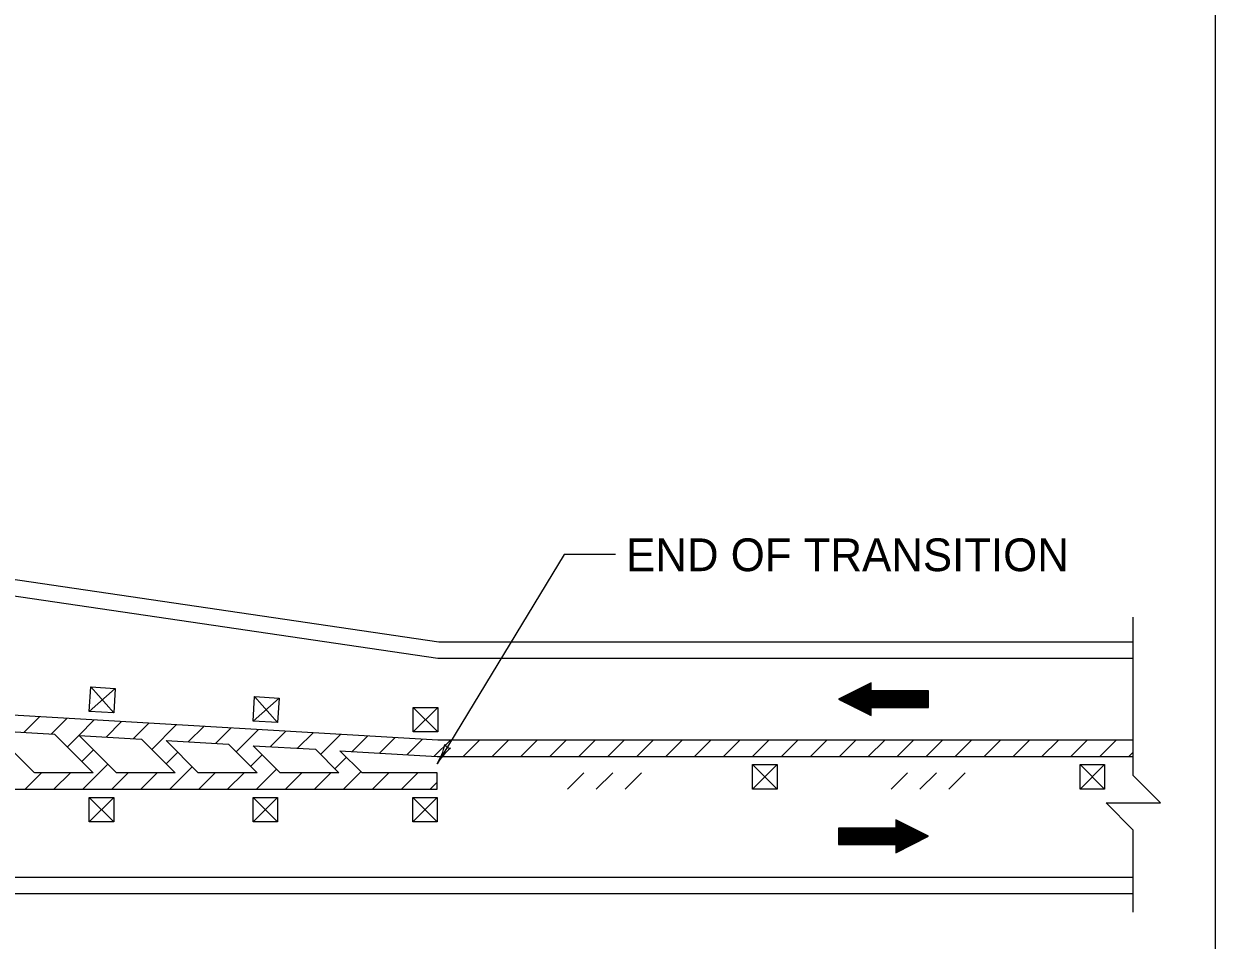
# Model space of a CAD drawing. Extents: x 1007 to 1035.5, y 1000.5 to 1021.5.
# Drawn here: x 1028.22 to 1035.5, y 1010.31 to 1015.9 of the extents above; entities that cross this region are included whole.
import ezdxf

# ---------------------------------------------------------------- set-up
doc = ezdxf.new("R2010")
doc.units = 0
doc.layers.add('Level 1', color=7, linetype='Continuous')
doc.layers.add('Level 10', color=7, linetype='Continuous')

msp = doc.modelspace()

# ---------------------------------------------------------------- linework, layer by layer
at = {"layer": 'Level 1'}
for p, q in [((1031.5243, 1012.6618), (1030.7483, 1011.3839)), ((1031.8386, 1012.6618), (1031.5243, 1012.6618)), ((1028.6244, 1011.7032), (1028.6332, 1011.8529)), ((1028.6244, 1011.7032), (1028.7829, 1011.8442)), ((1028.6332, 1011.8529), (1028.7829, 1011.8442)), ((1028.6332, 1011.8529), (1028.7742, 1011.6944)), ((1028.7829, 1011.8442), (1028.7742, 1011.6944)), ((1029.6244, 1011.6446), (1029.6332, 1011.7943)), ((1029.6244, 1011.6446), (1029.7829, 1011.7856)), ((1029.6332, 1011.7943), (1029.7829, 1011.7856)), ((1029.6332, 1011.7943), (1029.7742, 1011.6358)), ((1029.7829, 1011.7856), (1029.7742, 1011.6358)), ((1028.2263, 1011.5764), (1028.3209, 1011.671)), ((1028.7742, 1011.6944), (1028.6244, 1011.7032)), ((1030.6026, 1011.7285), (1030.7526, 1011.7285)), ((1030.6026, 1011.5785), (1030.6026, 1011.7285)), ((1030.6026, 1011.5785), (1030.7526, 1011.7285)), ((1030.6026, 1011.7285), (1030.7526, 1011.5785)), ((1030.7526, 1011.7285), (1030.7526, 1011.5785)), ((1028.3933, 1011.5667), (1028.4879, 1011.6613)), ((1028.5603, 1011.5568), (1028.6549, 1011.6514)), ((1028.7273, 1011.5471), (1028.8218, 1011.6417)), ((1028.8942, 1011.5373), (1028.9888, 1011.6319)), ((1029.0054, 1011.4717), (1029.1558, 1011.6221)), ((1029.2282, 1011.5177), (1029.3228, 1011.6123)), ((1029.3952, 1011.5078), (1029.4898, 1011.6025)), ((1029.5206, 1011.4564), (1029.6568, 1011.5928)), ((1029.7742, 1011.6358), (1029.6244, 1011.6446)), ((1028.4903, 1011.4868), (1028.561, 1011.5576)), ((1029.7292, 1011.4883), (1029.8238, 1011.5829)), ((1029.8962, 1011.4785), (1029.9908, 1011.5732)), ((1030.0358, 1011.4413), (1030.1578, 1011.5633)), ((1030.2301, 1011.4589), (1030.3248, 1011.5536)), ((1030.3971, 1011.4492), (1030.4918, 1011.5438)), ((1030.5641, 1011.4393), (1030.6588, 1011.534)), ((1030.7526, 1011.5785), (1030.6026, 1011.5785)), ((1030.7311, 1011.4296), (1030.83, 1011.5285)), ((1030.9068, 1011.4285), (1031.0068, 1011.5285)), ((1031.0836, 1011.4285), (1031.1836, 1011.5285)), ((1031.2603, 1011.4285), (1031.3603, 1011.5285)), ((1031.4371, 1011.4285), (1031.5371, 1011.5285)), ((1031.6139, 1011.4285), (1031.7139, 1011.5285)), ((1031.7907, 1011.4285), (1031.8907, 1011.5285)), ((1031.9674, 1011.4285), (1032.0674, 1011.5285)), ((1032.1443, 1011.4285), (1032.2443, 1011.5285)), ((1032.321, 1011.4285), (1032.421, 1011.5285)), ((1032.4978, 1011.4285), (1032.5978, 1011.5285)), ((1032.6746, 1011.4285), (1032.7746, 1011.5285)), ((1032.8513, 1011.4285), (1032.9513, 1011.5285)), ((1033.0281, 1011.4285), (1033.1281, 1011.5285)), ((1033.2049, 1011.4285), (1033.3049, 1011.5285)), ((1033.3817, 1011.4285), (1033.4817, 1011.5285)), ((1033.5584, 1011.4285), (1033.6584, 1011.5285)), ((1033.7353, 1011.4285), (1033.8353, 1011.5285)), ((1033.912, 1011.4285), (1034.012, 1011.5285)), ((1034.0888, 1011.4285), (1034.1888, 1011.5285)), ((1034.2656, 1011.4285), (1034.3656, 1011.5285)), ((1034.4423, 1011.4285), (1034.5423, 1011.5285)), ((1034.6191, 1011.4285), (1034.7191, 1011.5285)), ((1034.7959, 1011.4285), (1034.8959, 1011.5285)), ((1028.5786, 1011.3984), (1028.6493, 1011.4692)), ((1029.0938, 1011.3833), (1029.1645, 1011.454)), ((1034.9727, 1011.4285), (1035, 1011.4558)), ((1028.5855, 1011.2285), (1028.7378, 1011.3808)), ((1029.6089, 1011.3681), (1029.6798, 1011.4388)), ((1030.1241, 1011.3529), (1030.1948, 1011.4236)), ((1032.6751, 1011.3785), (1032.8251, 1011.3785)), ((1032.6751, 1011.2285), (1032.6751, 1011.3785)), ((1032.6751, 1011.2285), (1032.8251, 1011.3785)), ((1032.6751, 1011.3785), (1032.8251, 1011.2285)), ((1032.8251, 1011.3785), (1032.8251, 1011.2285)), ((1034.6751, 1011.3785), (1034.8251, 1011.3785)), ((1034.6751, 1011.2285), (1034.6751, 1011.3785)), ((1034.6751, 1011.2285), (1034.8251, 1011.3785)), ((1034.6751, 1011.3785), (1034.8251, 1011.2285)), ((1034.8251, 1011.3785), (1034.8251, 1011.2285)), ((1028.2319, 1011.2285), (1028.332, 1011.3285)), ((1028.4087, 1011.2285), (1028.5087, 1011.3285)), ((1028.7623, 1011.2285), (1028.8623, 1011.3285)), ((1028.939, 1011.2285), (1029.039, 1011.3285)), ((1029.1158, 1011.2285), (1029.2528, 1011.3655)), ((1029.2926, 1011.2285), (1029.3926, 1011.3285)), ((1029.4693, 1011.2285), (1029.5693, 1011.3285)), ((1029.6462, 1011.2285), (1029.7681, 1011.3504)), ((1029.8229, 1011.2285), (1029.923, 1011.3285)), ((1029.9997, 1011.2285), (1030.0997, 1011.3285)), ((1030.1765, 1011.2285), (1030.2832, 1011.3352)), ((1030.3533, 1011.2285), (1030.4533, 1011.3285)), ((1030.53, 1011.2285), (1030.63, 1011.3285)), ((1030.7497, 1011.2285), (1030.7497, 1011.3285)), ((1031.5439, 1011.2285), (1031.6439, 1011.3285)), ((1031.7207, 1011.2285), (1031.8207, 1011.3285)), ((1031.8975, 1011.2285), (1031.9975, 1011.3285)), ((1033.5205, 1011.2285), (1033.6205, 1011.3285)), ((1033.6973, 1011.2285), (1033.7973, 1011.3285)), ((1033.8741, 1011.2285), (1033.9741, 1011.3285)), ((1030.7068, 1011.2285), (1030.7497, 1011.2713)), ((1032.8251, 1011.2285), (1032.6751, 1011.2285)), ((1034.8251, 1011.2285), (1034.6751, 1011.2285)), ((1028.6245, 1011.1785), (1028.7745, 1011.1785)), ((1028.6245, 1011.0285), (1028.6245, 1011.1785)), ((1028.6245, 1011.0285), (1028.7745, 1011.1785)), ((1028.6245, 1011.1785), (1028.7745, 1011.0285)), ((1028.7745, 1011.1785), (1028.7745, 1011.0285)), ((1029.6245, 1011.1785), (1029.7745, 1011.1785)), ((1029.6245, 1011.0285), (1029.6245, 1011.1785)), ((1029.6245, 1011.0285), (1029.7745, 1011.1785)), ((1029.6245, 1011.1785), (1029.7745, 1011.0285)), ((1029.7745, 1011.1785), (1029.7745, 1011.0285)), ((1030.5997, 1011.1785), (1030.7497, 1011.1785)), ((1030.5997, 1011.0285), (1030.5997, 1011.1785)), ((1030.5997, 1011.0285), (1030.7497, 1011.1785)), ((1030.5997, 1011.1785), (1030.7497, 1011.0285)), ((1030.7497, 1011.1785), (1030.7497, 1011.0285)), ((1028.7745, 1011.0285), (1028.6245, 1011.0285)), ((1029.7745, 1011.0285), (1029.6245, 1011.0285)), ((1030.7497, 1011.0285), (1030.5997, 1011.0285))]:
    msp.add_line(p, q, dxfattribs=at)
for points in [[(1017.7465, 1013.6034), (1023.8827, 1013.141), (1030.7599, 1012.1285), (1035, 1012.1285)], [(1017.7382, 1013.5037), (1023.8716, 1013.0416), (1030.7526, 1012.0285), (1035, 1012.0285)], [(1035, 1011.5285), (1030.7526, 1011.5285), (1025.7624, 1011.821), (1017.7052, 1012.4283), (1016.4438, 1012.4285)], [(1035, 1010.4785), (1035, 1010.9785), (1034.8333, 1011.1453), (1035.1667, 1011.1453), (1035, 1011.3119), (1035, 1012.2785)], [(1033.2657, 1011.8111), (1033.75, 1011.8111)], [(1033.2756, 1011.8161), (1033.75, 1011.8161)], [(1033.2856, 1011.8211), (1033.75, 1011.8211)], [(1033.2955, 1011.8261), (1033.75, 1011.8261)], [(1033.3055, 1011.8311), (1033.4, 1011.8311)], [(1033.3154, 1011.8361), (1033.4, 1011.8361)], [(1033.3154, 1011.8361), (1033.4, 1011.8361)], [(1033.3254, 1011.8411), (1033.4, 1011.8411)], [(1033.3354, 1011.8461), (1033.4, 1011.8461)], [(1033.3453, 1011.8511), (1033.4, 1011.8511)], [(1033.3553, 1011.8561), (1033.4, 1011.8561)], [(1033.3653, 1011.8611), (1033.4, 1011.8611)], [(1033.3753, 1011.8661), (1033.4, 1011.8661)], [(1033.3852, 1011.8711), (1033.4, 1011.8711)], [(1033.3952, 1011.8761), (1033.4, 1011.8761)], [(1033.2042, 1011.7761), (1033.75, 1011.7761)], [(1033.2058, 1011.7811), (1033.75, 1011.7811)], [(1033.2142, 1011.7711), (1033.75, 1011.7711)], [(1033.2142, 1011.7711), (1033.75, 1011.7711)], [(1033.2158, 1011.7861), (1033.75, 1011.7861)], [(1033.2243, 1011.7661), (1033.75, 1011.7661)], [(1033.2258, 1011.7911), (1033.75, 1011.7911)], [(1033.2343, 1011.7611), (1033.75, 1011.7611)], [(1033.2358, 1011.7961), (1033.75, 1011.7961)], [(1033.2443, 1011.7561), (1033.75, 1011.7561)], [(1033.2458, 1011.8011), (1033.75, 1011.8011)], [(1033.2543, 1011.7511), (1033.75, 1011.7511)], [(1033.2557, 1011.8061), (1033.75, 1011.8061)], [(1033.2643, 1011.7461), (1033.75, 1011.7461)], [(1033.2744, 1011.7411), (1033.75, 1011.7411)], [(1033.2844, 1011.7361), (1033.75, 1011.7361)], [(1033.2945, 1011.7311), (1033.75, 1011.7311)], [(1033.2995, 1011.7286), (1033.75, 1011.7286)], [(1033.3095, 1011.7236), (1033.4, 1011.7236)], [(1033.3196, 1011.7186), (1033.4, 1011.7186)], [(1033.3296, 1011.7136), (1033.4, 1011.7136)], [(1033.3397, 1011.7086), (1033.4, 1011.7086)], [(1033.3497, 1011.7036), (1033.4, 1011.7036)], [(1033.3598, 1011.6986), (1033.4, 1011.6986)], [(1033.3698, 1011.6936), (1033.4, 1011.6936)], [(1033.3798, 1011.6886), (1033.4, 1011.6886)], [(1033.3898, 1011.6836), (1033.4, 1011.6836)], [(1033.3998, 1011.6786), (1033.4, 1011.6786)], [(1028.0307, 1011.5879), (1028.2899, 1011.3285)], [(1028.0307, 1011.5879), (1028.4115, 1011.5656)], [(1028.4115, 1011.5656), (1028.6485, 1011.3285)], [(1028.5618, 1011.5568), (1028.7899, 1011.3285)], [(1028.5618, 1011.5568), (1028.9428, 1011.5344)], [(1028.9428, 1011.5344), (1029.1485, 1011.3285)], [(1029.0928, 1011.5257), (1029.2898, 1011.3285)], [(1029.0928, 1011.5257), (1029.4738, 1011.5033)], [(1029.4738, 1011.5033), (1029.6485, 1011.3285)], [(1029.6241, 1011.4944), (1029.79, 1011.3285)], [(1029.6241, 1011.4944), (1030.005, 1011.4722)], [(1030.005, 1011.4722), (1030.1485, 1011.3285)], [(1030.2898, 1011.3285), (1030.1551, 1011.4633)], [(1030.1551, 1011.4633), (1030.7497, 1011.4285), (1035, 1011.4285)], [(1028.6485, 1011.3285), (1028.2921, 1011.3285)], [(1029.1485, 1011.3285), (1028.7899, 1011.3285)], [(1029.6485, 1011.3285), (1029.2898, 1011.3285)], [(1030.1485, 1011.3285), (1029.79, 1011.3285)], [(1030.7497, 1011.3285), (1030.2898, 1011.3285)], [(1017.6058, 1011.2285), (1030.7497, 1011.2285)], [(1033.5502, 1011.0406), (1033.55, 1011.0406)], [(1033.5602, 1011.0356), (1033.55, 1011.0356)], [(1033.5702, 1011.0306), (1033.55, 1011.0306)], [(1033.5803, 1011.0256), (1033.55, 1011.0256)], [(1033.5903, 1011.0206), (1033.55, 1011.0206)], [(1033.6003, 1011.0156), (1033.55, 1011.0156)], [(1033.6103, 1011.0106), (1033.55, 1011.0106)], [(1033.6505, 1010.9906), (1033.2, 1010.9906)], [(1033.6555, 1010.9881), (1033.2, 1010.9881)], [(1033.6656, 1010.9831), (1033.2, 1010.9831)], [(1033.6756, 1010.9781), (1033.2, 1010.9781)], [(1033.6857, 1010.9731), (1033.2, 1010.9731)], [(1033.6957, 1010.9681), (1033.2, 1010.9681)], [(1033.7058, 1010.9631), (1033.2, 1010.9631)], [(1033.7158, 1010.9581), (1033.2, 1010.9581)], [(1033.7258, 1010.9531), (1033.2, 1010.9531)], [(1033.7358, 1010.9481), (1033.2, 1010.9481)], [(1033.7358, 1010.9481), (1033.2, 1010.9481)], [(1033.7458, 1010.9431), (1033.2, 1010.9431)], [(1033.7442, 1010.9381), (1033.2, 1010.9381)], [(1033.6204, 1011.0056), (1033.55, 1011.0056)], [(1033.6304, 1011.0006), (1033.55, 1011.0006)], [(1033.6405, 1010.9956), (1033.55, 1010.9956)], [(1033.7342, 1010.9331), (1033.2, 1010.9331)], [(1033.7243, 1010.9281), (1033.2, 1010.9281)], [(1033.7143, 1010.9231), (1033.2, 1010.9231)], [(1033.7043, 1010.9181), (1033.2, 1010.9181)], [(1033.6943, 1010.9131), (1033.2, 1010.9131)], [(1033.6843, 1010.9081), (1033.2, 1010.9081)], [(1033.6744, 1010.9031), (1033.2, 1010.9031)], [(1033.6644, 1010.8981), (1033.2, 1010.8981)], [(1033.6545, 1010.8931), (1033.2, 1010.8931)], [(1033.6445, 1010.8881), (1033.55, 1010.8881)], [(1033.6346, 1010.8831), (1033.55, 1010.8831)], [(1033.6346, 1010.8831), (1033.55, 1010.8831)], [(1033.6246, 1010.8781), (1033.55, 1010.8781)], [(1033.6146, 1010.8731), (1033.55, 1010.8731)], [(1033.6047, 1010.8681), (1033.55, 1010.8681)], [(1033.5947, 1010.8631), (1033.55, 1010.8631)], [(1033.5848, 1010.8581), (1033.55, 1010.8581)], [(1033.5748, 1010.8531), (1033.55, 1010.8531)], [(1033.5648, 1010.8481), (1033.55, 1010.8481)], [(1033.5548, 1010.8431), (1033.55, 1010.8431)], [(1007.5, 1010.691), (1035, 1010.691)], [(1007.5, 1010.591), (1035, 1010.591)]]:
    msp.add_lwpolyline(points, dxfattribs=at)
for points in [[(1033.2, 1011.7782), (1033.4, 1011.6785), (1033.4, 1011.7285), (1033.75, 1011.7285), (1033.75, 1011.8286), (1033.4, 1011.8286), (1033.4, 1011.8786)], [(1033.75, 1010.941), (1033.55, 1011.0407), (1033.55, 1010.9907), (1033.2, 1010.9907), (1033.2, 1010.8906), (1033.55, 1010.8906), (1033.55, 1010.8406)]]:
    msp.add_lwpolyline(points, close=True, dxfattribs=at)
for centre, radius, start, end in [((1030.4144, 1011.5867), 0.3906, 328.73227, 347.40106), ((1031.0822, 1011.1812), 0.3906, 130.07943, 148.72616), ((1030.8255, 1011.5109), 0.0312, 197.50687, 279.62356), ((1030.4144, 1011.5867), 0.3906, 328.72005, 328.73227)]:
    msp.add_arc(centre, radius, start, end, dxfattribs=at)
at = {"layer": 'Level 10'}
msp.add_line((1035.5, 1021.5), (1035.5, 1000.5), dxfattribs=at)

# ---------------------------------------------------------------- texts
at = {"layer": 'Level 1'}
msp.add_text('END OF TRANSITION', height=0.2, dxfattribs=at).set_placement((1031.9024, 1012.5603))

doc.saveas('drawing.dxf')
